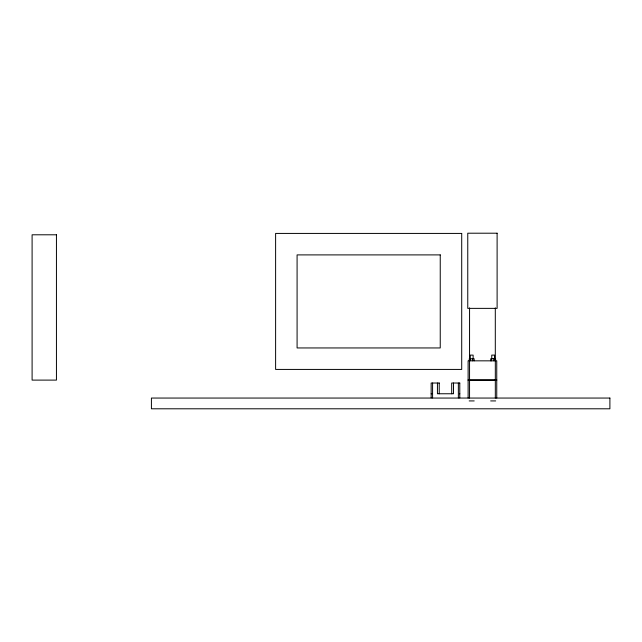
<?xml version="1.0" encoding="UTF-8"?>
<svg xmlns="http://www.w3.org/2000/svg" width="642" height="642" viewBox="0 0 642 642"><rect width="100%" height="100%" fill="white"/><g stroke="black" fill="none" stroke-linecap="round" stroke-linejoin="round"><path stroke-width="0.96" d="M468.122 379.944L496.748 379.944M468.122 380.16L496.748 380.16M439.24 383.025L431.151 383.025L431.151 397.936M459.784 383.025L451.695 383.025L451.719 393.763M431.151 393.763L431.93 393.763M459.375 393.763L459.784 393.763M469.19 400.921L474.205 400.921M490.665 400.921L495.68 400.921M496.748 398.056L496.748 360.836L468.122 360.836L468.122 398.056M495.608 360.836L495.608 358.742L490.737 358.742L490.737 360.836M495.303 307.879L495.303 358.838M495.319 360.836L495.319 379.944M495.319 380.16L495.319 398.056M494.597 359.103L494.597 355.106L491.748 355.106L491.748 359.103M493.891 358.742L493.891 360.836M491.451 358.742L491.451 360.836M474.133 360.836L474.133 358.742L469.262 358.742L469.262 360.836M473.122 359.103L473.122 355.106L470.273 355.106L470.273 359.103M472.416 358.742L472.416 360.836M469.976 358.742L469.976 360.836M469.567 307.879L469.551 379.944M469.551 380.16L469.551 398.056M459.776 383.025L459.784 397.936M458.356 383.025L458.356 397.936M453.501 383.025L453.501 393.763L437.435 393.763L437.435 383.025M439.216 383.025L439.24 393.763M432.588 383.025L432.588 397.936M497.109 233.207L467.761 233.207L467.761 308.369L497.109 308.369L497.109 233.207M461.71 233.423L275.611 233.423L275.611 369.423L461.71 369.423L461.71 233.423M56.44 234.795L32.1 234.795L32.1 380.104L56.44 380.104L56.44 234.795M440.243 254.898L297.085 254.898L297.085 347.948L440.243 347.948L440.243 254.898M609.9 398.056L151.416 398.056L151.416 408.793L609.9 408.793L609.9 398.056"/></g></svg>
